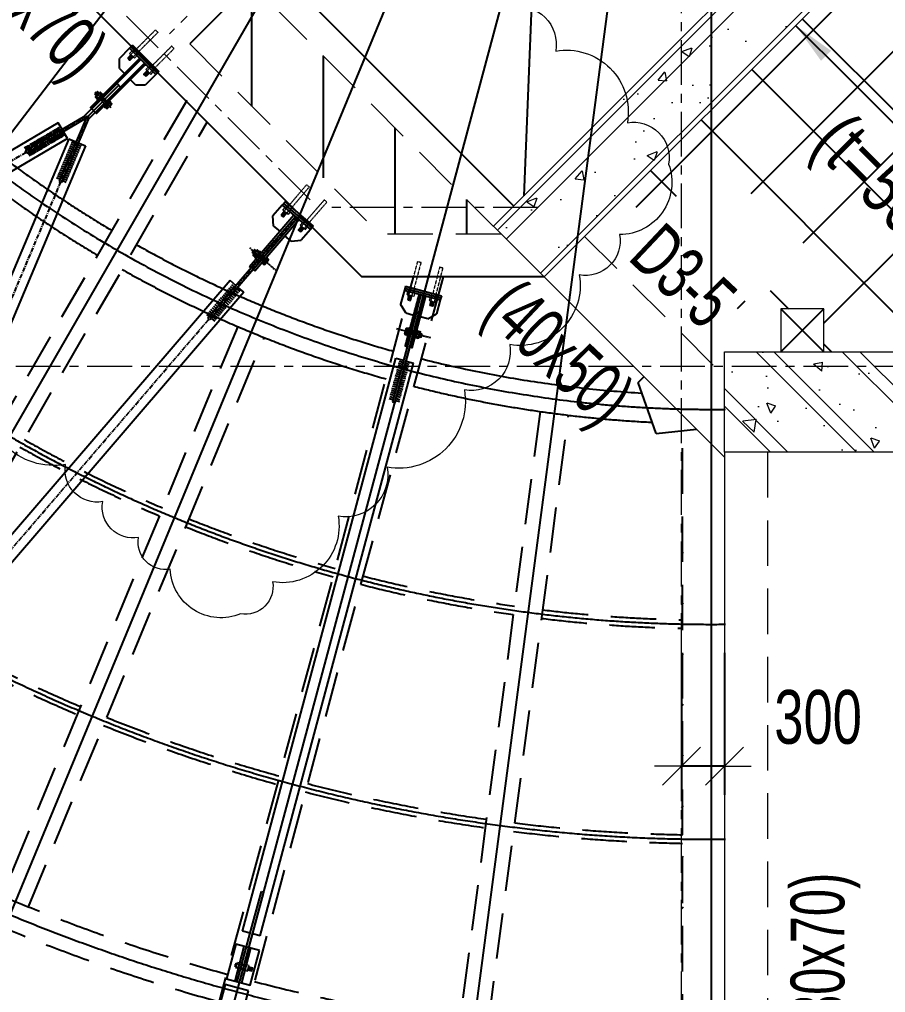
# Model space of a CAD drawing. Header units: millimetres. Extents: x 217991 to 313900, y 2625501 to 2818210.
# Drawn here: x 260377 to 266425, y 2752788 to 2759579 of the extents above; entities that cross this region are included whole.
import ezdxf
from ezdxf.enums import TextEntityAlignment as Align

# ---------------------------------------------------------------- set-up
doc = ezdxf.new("R2010")
doc.units = ezdxf.units.MM
doc.header["$LTSCALE"] = 50
doc.header["$MEASUREMENT"] = 0
for name, pattern in [('CENTER', [2, 1.25, -0.25, 0.25, -0.25]), ('DASHED2', [0.375, 0.25, -0.125]), ('HIDDEN', [9.525, 6.35, -3.175]), ('HIDDEN2', [0.1875, 0.125, -0.0625])]:
    doc.linetypes.add(name, pattern=pattern)
doc.layers.get('Defpoints').update_dxf_attribs({"lineweight": 9})
for name, color, linetype in [("'S_Steel_ Bold", 8, 'Continuous'), ('CHI', 1, 'Continuous'), ('HACH', 251, 'Continuous'), ('Hatch', 8, 'Continuous'), ('KCS_AXIS', 5, 'CENTER'), ('KCS_BORDER', 3, 'Continuous'), ('KCS_HAN', 1, 'Continuous'), ('KCS_TEXT_TEN DAM', 2, 'Continuous'), ('KCS_TEXT_TEN_COT', 3, 'Continuous'), ('KCS_THAY', 9, 'Continuous'), ('THEP HINH', 3, 'Continuous')]:
    doc.layers.add(name, color=color, linetype=linetype)
for name, color, linetype, lineweight in [('CDC- COT', 4, 'Continuous', 0), ('CDC- DAM', 3, 'Continuous', 5), ('CDC- TRUC', 5, 'CENTER', 15), ('CDC-LKT', 6, 'CENTER', 15), ('Dim', 8, 'Continuous', 15), ('Dim-off', 8, 'Continuous', 15), ('HIDDEN', 9, 'HIDDEN', 9), ('Manh', 9, 'Continuous', 9), ('Thay', 9, 'Continuous', 13)]:
    doc.layers.add(name, color=color, linetype=linetype, lineweight=lineweight)
doc.styles.add('ARIAL_3', font='arial_1.ttf', dxfattribs={"width": 0.85})
doc.styles.add('KCS_SMTEXT', font='arial_1.ttf', dxfattribs={"width": 0.7})
doc.styles.add('VN simplex', font='arial_1.ttf', dxfattribs={"width": 0.7})
doc.dimstyles.new('DIM A1 1-150 (Time City)', dxfattribs={"dimtxt": 375, "dimasz": 1.25, "dimexe": 200, "dimexo": 0, "dimgap": 150, "dimtad": 1, "dimdec": 1, "dimzin": 13, "dimdsep": 46, "dimtxsty": 'VN simplex', "dimblk1": 'D', "dimblk2": 'D', "dimsah": 1, "dimcen": 0, "dimdle": 50, "dimclrd": 1, "dimclre": 1, "dimclrt": 2, "dimadec": 0, "dimazin": 0, "dimtfac": 1, "dimtdec": 1, "dimtix": 1, "dimtmove": 2, "dimatfit": 3, "dimldrblk": 'D', "dimfxl": 1, "dimtolj": 1, "dimtzin": 13, "dimarcsym": 0})
doc.dimstyles.new('KCS_DIM100', dxfattribs={"dimscale": 100, "dimtxt": 2.5, "dimasz": 3, "dimexe": 1.2, "dimexo": 0, "dimgap": 1, "dimtad": 1, "dimdec": 0, "dimzin": 0, "dimdsep": 46, "dimtxsty": 'KCS_SMTEXT', "dimblk": 'ARCHTICK', "dimcen": 0, "dimdle": 1, "dimclrd": 1, "dimclre": 1, "dimclrt": 2, "dimadec": 0, "dimazin": 0, "dimtfac": 1, "dimtdec": 0, "dimtix": 1, "dimtmove": 2, "dimatfit": 3, "dimfxl": 1, "dimtolj": 1, "dimtzin": 0, "dimarcsym": 0})

# ---------------------------------------------------------------- blocks, each defined once
blk = doc.blocks.new('D')
at = {"layer": 'Dim', "color": 3}
blk.add_line((106.1, 106.1), (-106.1, -106.1), dxfattribs=at)
at = {"layer": 'Dim'}
blk.add_line((150, 0), (-150, 0), dxfattribs=at)
blk = doc.blocks.new('*D137')
at = {"layer": 'Defpoints', "color": 0, "ltscale": 0.5, "transparency": 16777216}
for p in [(264999.6, 2755159.7), (265299.6, 2755159.7), (264999.6, 2754367.7)]:
    blk.add_point(p, dxfattribs=at)
at = {"layer": 'Dim-off', "color": 1, "lineweight": -2, "ltscale": 0.5, "transparency": 16777216}
for p, q in [((264999.6, 2755159.7), (264999.6, 2754167.7)), ((265299.6, 2755159.7), (265299.6, 2754167.7)), ((264998.3, 2754367.7), (264997.1, 2754367.7)), ((265299.6, 2754367.7), (264999.6, 2754367.7)), ((265300.8, 2754367.7), (265302.1, 2754367.7))]:
    blk.add_line(p, q, dxfattribs=at)
at = {"layer": 'Dim-off', "color": 1, "lineweight": -2, "ltscale": 0.5, "transparency": 16777216, "xscale": 1.25, "yscale": 1.25, "zscale": 1.25}
blk.add_blockref('D', (264999.6, 2754367.7), dxfattribs=at)
at = {"layer": 'Dim-off', "color": 1, "lineweight": -2, "ltscale": 0.5, "transparency": 16777216, "xscale": 1.25, "yscale": 1.25, "zscale": 1.25, "rotation": 180}
blk.add_blockref('D', (265299.6, 2754367.7), dxfattribs=at)
at = {"layer": 'Dim-off', "color": 2, "ltscale": 0.5, "transparency": 16777216, "insert": (265954, 2754709.2), "char_height": 375, "attachment_point": 5, "style": 'VN simplex'}
blk.add_mtext('\\A1;300', dxfattribs=at)
blk = doc.blocks.new('SAN LOI 1')
at = {"layer": 'KCS_BORDER'}
h = blk.add_hatch(dxfattribs=at)
h.set_pattern_fill('ANSI37', color=8, scale=4000)
h.set_pattern_definition([(45, (282184.67, -1787190.15), (-353.55339, 353.55339), []), (135, (282184.67, -1787190.15), (-353.55339, -353.55339), [])])
h.paths.add_polyline_path([(350783.37, -265999.44), (347901.1, -265999.44), (347901.1, -270899.44), (350783.37, -270899.44)])
h.paths.add_polyline_path([(345037.67, -268114.65), (343833.37, -269318.96), (343833.37, -270104.46), (344528.34, -270799.44), (344528.34, -270499.44), (344828.34, -270499.44), (344828.34, -270799.44), (345037.67, -270799.44)])
h.paths.add_polyline_path([(343833.37, -269318.96), (343440.62, -269711.71), (343833.37, -270104.46)])
h.paths.add_polyline_path([(348052.66, -269398.03), (348052.66, -267164.97), (347315.19, -267164.97), (347315.19, -269398.03)])
h.paths.add_polyline_path([(345626.48, -268439.97), (347207.78, -266863.24), (346687.06, -266341.02), (345105.77, -267917.76)], flags=16)
h.paths.add_polyline_path([(343658.34, -269859.88), (344334.51, -270497.7), (344728.65, -270079.87), (344052.48, -269442.04)])
h.paths.add_polyline_path([(347601.1, -266499.44), (346834.73, -266499.44), (346834.73, -266317.6), (345037.67, -268114.65), (345037.67, -270799.44), (346133.37, -270799.44), (346133.37, -270899.44), (347601.1, -270899.44)])
at = {"layer": 'CDC- DAM', "linetype": 'HIDDEN'}
blk.add_line((343157.77, -269994.55), (344133.37, -270970.15), dxfattribs=at)
at = {"layer": 'CDC- DAM'}
blk.add_line((342874.93, -270277.4), (344133.37, -271535.83), dxfattribs=at)
at = {"layer": 'CDC-LKT', "linetype": 'Continuous'}
blk.add_lwpolyline([(344528.34, -270799.44), (344828.34, -270799.44), (344828.34, -270499.44), (344528.34, -270499.44)], close=True, dxfattribs=at)
at = {"layer": 'CHI', "color": 1}
for p, q in [((342874.93, -266176.18), (342733.51, -269711.71)), ((344828.34, -270499.44), (344528.34, -270799.44)), ((344528.34, -270499.44), (344828.34, -270799.44))]:
    blk.add_line(p, q, dxfattribs=at)
blk = doc.blocks.new('_ArchTick')
at = {"const_width": 0.15}
blk.add_lwpolyline([(-0.5, -0.5), (0.5, 0.5)], dxfattribs=at)
blk = doc.blocks.new('maisanh31')
at = {"layer": 'KCS_AXIS', "ltscale": 300}
for q in [(-13311.9, -4548.9), (-14666.5, -6109.8), (-15805.6, -7834.3), (-16710, -9692.7), (-17364, -11653.2), (-17855.8, -13669.8)]:
    blk.add_line((-2081.2, -15662.3), q, dxfattribs=at)
for radius, end in [(15800, 173.16409), (14300, 173.20219), (12800, 173.24923), (11300, 173.30876), (9800, 173.38651), (8300, 173.49236)]:
    blk.add_arc((-2081.2, -15662.3), radius, 82.80081, end, dxfattribs=at)
at = {"layer": 'KCS_BORDER', "color": 8, "linetype": 'HIDDEN'}
for p, q in [((-7717.9, -11258.4), (-14685.4, -5969.9)), ((-14806.3, -6129.2), (-7881.5, -11385.3)), ((-9327.7, -11414), (-13063, -9283.5)), ((-13162.1, -9457.2), (-9426.7, -11587.7)), ((-16764.5, -9562.4), (-9138.4, -12674.5)), ((-9164.3, -12879.9), (-16840.1, -9747.6)), ((-10180.3, -13434.3), (-14339.7, -12343.2)), ((-14390.5, -12536.6), (-10231, -13627.8))]:
    blk.add_line(p, q, dxfattribs=at)
for points in [[(-14654.4, -13872.6), (-10438.3, -14405.1)], [(-10556.5, -14591.8), (-14681, -14070.8)]]:
    blk.add_lwpolyline(points, dxfattribs=at)
for radius, start, end in [(12900, 143.24496, 157.35665), (12700, 143.25196, 157.34965), (12700, 158.25196, 173.25276)]:
    blk.add_arc((-2081.2, -15662.3), radius, start, end, dxfattribs=at)
at = {"layer": 'KCS_BORDER', "color": 8, "linetype": 'HIDDEN', "ltscale": 300}
for radius, start, end in [(8400, 128.48292, 142.1187), (8200, 128.49955, 142.10206), (8400, 143.48292, 157.1187), (8200, 143.49955, 157.10206), (8400, 158.48292, 169.98563), (8200, 158.49955, 169.40766)]:
    blk.add_arc((-2081.2, -15662.3), radius, start, end, dxfattribs=at)
at = {"layer": 'KCS_THAY', "color": 8, "linetype": 'HIDDEN'}
for radius, start, end in [(11330, 143.30651, 149.7951), (11270, 143.30921, 149.79241), (9830, 143.38368, 149.71793), (9770, 143.38726, 149.71435), (11330, 150.80651, 157.2951), (11270, 150.80921, 157.29241), (9830, 150.88368, 157.21793), (9770, 150.88726, 157.21435), (11330, 158.30651, 164.7951), (11270, 158.30921, 164.79241), (9830, 158.38368, 164.71793), (9770, 158.38726, 164.71435), (11330, 165.80651, 171.78935), (11270, 165.80921, 171.78397), (9830, 165.88368, 171.63499), (9770, 165.88726, 171.62783)]:
    blk.add_arc((-2081.2, -15662.3), radius, start, end, dxfattribs=at)
blk = doc.blocks.new('*U8')
at = {"layer": "'S_Steel_ Bold"}
for points in [[(-12, 93.6, 0.414214), (-14, 91.6, 0.414214), (-16, 93.6)], [(-16, 72, 0.414214), (-14, 74, 0.414214), (-12, 72)], [(16, 93.6, 0.414214), (14, 91.6, 0.414214), (12, 93.6)], [(12, 72, 0.414214), (14, 74, 0.414214), (16, 72)], [(-12, -6, 0.414214), (-14, -8, 0.414214), (-16, -6)], [(-16, -22, 0.414214), (-14, -20, 0.414214), (-12, -22)], [(12, -6), (16, -6, 0.414214), (14, -8, 0.414214)], [(12, -22, 0.414214), (14, -20, 0.414214), (16, -22)]]:
    blk.add_hatch(color=252, dxfattribs=at).paths.add_polyline_path(points)
at = {"layer": "'S_Steel_ Bold", "color": 8}
for p, q in [((-24, 74), (-24, 91.6)), ((-22, 93.6), (22, 93.6)), ((-22, 72), (22, 72)), ((-14, 74), (-14, 91.6)), ((-12.4, 107.4), (0, 109.6)), ((-12.4, 103.4), (12.4, 107.7)), ((-12, 107.2), (-12.4, 107.2)), ((-12.4, 99.3), (12.4, 103.7)), ((-12.4, 103.2), (-12, 103.1)), ((-12.4, 95.2), (12.4, 99.6)), ((-12, 99), (-12.4, 99.1)), ((-12, 95), (-12.4, 95)), ((-12, 93.6), (-12, 108.6)), ((-11, 109.6), (11, 109.6)), ((1.4, 93.6), (12.4, 95.5)), ((12, 93.6), (12, 108.6)), ((12.4, 107.9), (12, 108)), ((12.4, 103.9), (12, 103.9)), ((12, 99.8), (12.4, 99.8)), ((12.4, 95.7), (12, 95.8)), ((14, 74), (14, 91.6)), ((24, 74), (24, 91.6)), ((-24, -8), (-24, -20)), ((-22, -6), (22, -6)), ((-22, -22), (22, -22)), ((-14, -8), (-14, -20)), ((14, -8), (14, -20)), ((24, -8), (24, -20))]:
    blk.add_line(p, q, dxfattribs=at)
at = {"layer": "'S_Steel_ Bold", "color": 8, "linetype": 'HIDDEN', "ltscale": 0.2}
for p, q in [((-12, 72), (-12, 71)), ((12, 72), (12, 71)), ((-12, 66), (-12, 0)), ((12, 66), (12, 0)), ((-12, -5), (-12, -6)), ((12, -5), (12, -6))]:
    blk.add_line(p, q, dxfattribs=at)
at = {"layer": "'S_Steel_ Bold", "color": 8, "linetype": 'CENTER', "ltscale": 0.1}
blk.add_line((0, 121.6), (0, -34), dxfattribs=at)
at = {"layer": "'S_Steel_ Bold", "color": 8}
for points in [[(28, 66), (-28, 66), (-28, 71), (28, 71)], [(28, 0), (-28, 0), (-28, -5), (28, -5)]]:
    blk.add_lwpolyline(points, close=True, dxfattribs=at)
for centre, radius, start, end in [((-22, 91.6), 2, 90, 180), ((-22, 74), 2, 180, 270), ((-16, 91.6), 2, 0, 90), ((-16, 74), 2, 270, 0), ((-12, 91.6), 2, 90, 180), ((-12, 74), 2, 180, 270), ((-12.4, 107.3), 0.1, 100, 262.24899), ((-12.4, 103.3), 0.1, 100, 262.24899), ((-12.4, 99.2), 0.1, 100, 262.24899), ((-12.4, 95.1), 0.1, 100, 262.24899), ((-11, 108.6), 1, 90, 180), ((11, 108.6), 1, 0, 90), ((12, 91.6), 2, 0, 90), ((12, 74), 2, 270, 0), ((12.4, 107.8), 0.1, 280, 82.24899), ((12.4, 103.8), 0.1, 280, 82.24899), ((12.4, 99.7), 0.1, 280, 82.24899), ((12.4, 95.6), 0.1, 280, 82.24899), ((16, 91.6), 2, 90, 180), ((16, 74), 2, 180, 270), ((22, 91.6), 2, 0, 90), ((22, 74), 2, 270, 0), ((-22, -8), 2, 90, 180), ((-22, -20), 2, 180, 270), ((-16, -8), 2, 0, 90), ((-16, -20), 2, 270, 0), ((-12, -8), 2, 90, 180), ((-12, -20), 2, 180, 270), ((12, -8), 2, 0, 90), ((12, -20), 2, 270, 0), ((16, -8), 2, 90, 180), ((16, -20), 2, 180, 270), ((22, -8), 2, 0, 90), ((22, -20), 2, 270, 0)]:
    blk.add_arc(centre, radius, start, end, dxfattribs=at)
blk = doc.blocks.new('*U9')
at = {"layer": "'S_Steel_ Bold"}
for points in [[(-12, 81.6, 0.414214), (-14, 79.6, 0.414214), (-16, 81.6)], [(16, 81.6, 0.414214), (14, 79.6, 0.414214), (12, 81.6)], [(-16, 60, 0.414214), (-14, 62, 0.414214), (-12, 60)], [(12, 60, 0.414214), (14, 62, 0.414214), (16, 60)], [(-12, -6, 0.414214), (-14, -8, 0.414214), (-16, -6)], [(-16, -22, 0.414214), (-14, -20, 0.414214), (-12, -22)], [(12, -6), (16, -6, 0.414214), (14, -8, 0.414214)], [(12, -22, 0.414214), (14, -20, 0.414214), (16, -22)]]:
    blk.add_hatch(color=252, dxfattribs=at).paths.add_polyline_path(points)
at = {"layer": "'S_Steel_ Bold", "color": 8}
for p, q in [((-24, 62), (-24, 79.6)), ((-22, 81.6), (22, 81.6)), ((-14, 62), (-14, 79.6)), ((-12.4, 95.4), (0, 97.6)), ((-12.4, 91.4), (12.4, 95.7)), ((-12, 95.2), (-12.4, 95.2)), ((-12.4, 87.3), (12.4, 91.7)), ((-12.4, 91.2), (-12, 91.1)), ((-12.4, 83.2), (12.4, 87.6)), ((-12, 87), (-12.4, 87.1)), ((-12, 83), (-12.4, 83)), ((-12, 81.6), (-12, 96.6)), ((-11, 97.6), (11, 97.6)), ((1.4, 81.6), (12.4, 83.5)), ((12, 81.6), (12, 96.6)), ((12.4, 95.9), (12, 96)), ((12.4, 91.9), (12, 91.9)), ((12, 87.8), (12.4, 87.8)), ((12.4, 83.7), (12, 83.8)), ((14, 62), (14, 79.6)), ((24, 62), (24, 79.6)), ((-22, 60), (22, 60)), ((-24, -8), (-24, -20)), ((-22, -6), (22, -6)), ((-22, -22), (22, -22)), ((-14, -8), (-14, -20)), ((14, -8), (14, -20)), ((24, -8), (24, -20))]:
    blk.add_line(p, q, dxfattribs=at)
at = {"layer": "'S_Steel_ Bold", "color": 8, "linetype": 'CENTER', "ltscale": 0.1}
blk.add_line((0, 109.6), (0, -34), dxfattribs=at)
at = {"layer": "'S_Steel_ Bold", "color": 8, "linetype": 'HIDDEN', "ltscale": 0.2}
for p, q in [((-12, 60), (-12, 59)), ((-12, 54), (-12, 0)), ((12, 60), (12, 59)), ((12, 54), (12, 0)), ((-12, -5), (-12, -6)), ((12, -5), (12, -6))]:
    blk.add_line(p, q, dxfattribs=at)
at = {"layer": "'S_Steel_ Bold", "color": 8}
for points in [[(28, 54), (-28, 54), (-28, 59), (28, 59)], [(28, 0), (-28, 0), (-28, -5), (28, -5)]]:
    blk.add_lwpolyline(points, close=True, dxfattribs=at)
for centre, radius, start, end in [((-22, 79.6), 2, 90, 180), ((-16, 79.6), 2, 0, 90), ((-12, 79.6), 2, 90, 180), ((-12.4, 95.3), 0.1, 100, 262.24899), ((-12.4, 91.3), 0.1, 100, 262.24899), ((-12.4, 87.2), 0.1, 100, 262.24899), ((-12.4, 83.1), 0.1, 100, 262.24899), ((-11, 96.6), 1, 90, 180), ((11, 96.6), 1, 0, 90), ((12, 79.6), 2, 0, 90), ((12.4, 95.8), 0.1, 280, 82.24899), ((12.4, 91.8), 0.1, 280, 82.24899), ((12.4, 87.7), 0.1, 280, 82.24899), ((12.4, 83.6), 0.1, 280, 82.24899), ((16, 79.6), 2, 90, 180), ((22, 79.6), 2, 0, 90), ((-22, 62), 2, 180, 270), ((-16, 62), 2, 270, 0), ((-12, 62), 2, 180, 270), ((12, 62), 2, 270, 0), ((16, 62), 2, 180, 270), ((22, 62), 2, 270, 0), ((-22, -8), 2, 90, 180), ((-22, -20), 2, 180, 270), ((-16, -8), 2, 0, 90), ((-16, -20), 2, 270, 0), ((-12, -8), 2, 90, 180), ((-12, -20), 2, 180, 270), ((12, -8), 2, 0, 90), ((12, -20), 2, 270, 0), ((16, -8), 2, 90, 180), ((16, -20), 2, 180, 270), ((22, -8), 2, 0, 90), ((22, -20), 2, 270, 0)]:
    blk.add_arc(centre, radius, start, end, dxfattribs=at)
blk = doc.blocks.new('*U10')
at = {"layer": "'S_Steel_ Bold"}
for points in [[(-12, 75.6, 0.414214), (-14, 73.6, 0.414214), (-16, 75.6)], [(16, 75.6, 0.414214), (14, 73.6, 0.414214), (12, 75.6)], [(-16, 54, 0.414214), (-14, 56, 0.414214), (-12, 54)], [(12, 54, 0.414214), (14, 56, 0.414214), (16, 54)], [(-12, -6, 0.414214), (-14, -8, 0.414214), (-16, -6)], [(-16, -22, 0.414214), (-14, -20, 0.414214), (-12, -22)], [(12, -6), (16, -6, 0.414214), (14, -8, 0.414214)], [(12, -22, 0.414214), (14, -20, 0.414214), (16, -22)]]:
    blk.add_hatch(color=252, dxfattribs=at).paths.add_polyline_path(points)
at = {"layer": "'S_Steel_ Bold", "color": 8}
for p, q in [((-24, 56), (-24, 73.6)), ((-22, 75.6), (22, 75.6)), ((-14, 56), (-14, 73.6)), ((-12.4, 89.4), (0, 91.6)), ((-12.4, 85.4), (12.4, 89.7)), ((-12, 89.2), (-12.4, 89.2)), ((-12.4, 81.3), (12.4, 85.7)), ((-12.4, 85.2), (-12, 85.1)), ((-12.4, 77.2), (12.4, 81.6)), ((-12, 81), (-12.4, 81.1)), ((-12, 77), (-12.4, 77)), ((-12, 75.6), (-12, 90.6)), ((-11, 91.6), (11, 91.6)), ((1.4, 75.6), (12.4, 77.5)), ((12, 75.6), (12, 90.6)), ((12.4, 89.9), (12, 90)), ((12.4, 85.9), (12, 85.9)), ((12, 81.8), (12.4, 81.8)), ((12.4, 77.7), (12, 77.8)), ((14, 56), (14, 73.6)), ((24, 56), (24, 73.6)), ((-22, 54), (22, 54)), ((-24, -8), (-24, -20)), ((-22, -6), (22, -6)), ((-22, -22), (22, -22)), ((-14, -8), (-14, -20)), ((14, -8), (14, -20)), ((24, -8), (24, -20))]:
    blk.add_line(p, q, dxfattribs=at)
at = {"layer": "'S_Steel_ Bold", "color": 8, "linetype": 'CENTER', "ltscale": 0.1}
blk.add_line((0, 103.6), (0, -34), dxfattribs=at)
at = {"layer": "'S_Steel_ Bold", "color": 8, "linetype": 'HIDDEN', "ltscale": 0.2}
for p, q in [((-12, 54), (-12, 53)), ((-12, 48), (-12, 0)), ((12, 54), (12, 53)), ((12, 48), (12, 0)), ((-12, -5), (-12, -6)), ((12, -5), (12, -6))]:
    blk.add_line(p, q, dxfattribs=at)
at = {"layer": "'S_Steel_ Bold", "color": 8}
for points in [[(28, 48), (-28, 48), (-28, 53), (28, 53)], [(28, 0), (-28, 0), (-28, -5), (28, -5)]]:
    blk.add_lwpolyline(points, close=True, dxfattribs=at)
for centre, radius, start, end in [((-22, 73.6), 2, 90, 180), ((-16, 73.6), 2, 0, 90), ((-12, 73.6), 2, 90, 180), ((-12.4, 89.3), 0.1, 100, 262.24899), ((-12.4, 85.3), 0.1, 100, 262.24899), ((-12.4, 81.2), 0.1, 100, 262.24899), ((-12.4, 77.1), 0.1, 100, 262.24899), ((-11, 90.6), 1, 90, 180), ((11, 90.6), 1, 0, 90), ((12, 73.6), 2, 0, 90), ((12.4, 89.8), 0.1, 280, 82.24899), ((12.4, 85.8), 0.1, 280, 82.24899), ((12.4, 81.7), 0.1, 280, 82.24899), ((12.4, 77.6), 0.1, 280, 82.24899), ((16, 73.6), 2, 90, 180), ((22, 73.6), 2, 0, 90), ((-22, 56), 2, 180, 270), ((-16, 56), 2, 270, 0), ((-12, 56), 2, 180, 270), ((12, 56), 2, 270, 0), ((16, 56), 2, 180, 270), ((22, 56), 2, 270, 0), ((-22, -8), 2, 90, 180), ((-22, -20), 2, 180, 270), ((-16, -8), 2, 0, 90), ((-16, -20), 2, 270, 0), ((-12, -8), 2, 90, 180), ((-12, -20), 2, 180, 270), ((12, -8), 2, 0, 90), ((12, -20), 2, 270, 0), ((16, -8), 2, 90, 180), ((16, -20), 2, 180, 270), ((22, -8), 2, 0, 90), ((22, -20), 2, 270, 0)]:
    blk.add_arc(centre, radius, start, end, dxfattribs=at)
blk = doc.blocks.new('bulongneo')
at = {"layer": 'Hatch'}
for p, q in [((-40, -10), (-45.7, 10)), ((-35, -10), (-40.7, 10)), ((-30, -10), (-35.7, 10)), ((-25, -10), (-30.7, 10)), ((-20, -10), (-25.7, 10))]:
    blk.add_line(p, q, dxfattribs=at)
at = {"layer": 'Manh', "linetype": 'DASHED2', "ltscale": 0.1}
for p, q in [((0, 15), (24, 15)), ((0, 10), (182.5, 10)), ((182.5, 10), (182.5, -10)), ((182.5, -10), (0, -10)), ((0, -15), (24, -15))]:
    blk.add_line(p, q, dxfattribs=at)
at = {"layer": 'Thay'}
for p, q in [((-45.7, 10), (-49.3, 6.5)), ((-49.3, 6.5), (-49.3, -6.5)), ((0, 10), (-45.7, 10)), ((-20, -20), (-20, 20)), ((-20, 20), (0, 20)), ((0, 20), (0, -20)), ((-49.3, -6.5), (-45.7, -10)), ((-45.7, -10), (0, -10)), ((0, -20), (-20, -20))]:
    blk.add_line(p, q, dxfattribs=at)
blk = doc.blocks.new('fddfdfd')
at = {"layer": 'Hatch'}
h = blk.add_hatch(dxfattribs=at)
h.set_pattern_fill('ANSI31', color=256, scale=2, angle=30, style=0)
h.set_pattern_definition([(120, (-2215011.887, -562974.261), (-5.499261314, -3.175), [])])
h.paths.add_polyline_path([(169484.4, 1427690.6), (169141.5, 1427347.6), (169144.7, 1427344.3), (169170.4, 1427359.6), (169326.7, 1427515.9), (169326.7, 1427515.9), (169492.9, 1427682.1)])
h.paths.add_polyline_path([(169518.3, 1427656.6), (169205.2, 1427343.5), (169192.3, 1427313.6), (169526.8, 1427648.1)])
at = {"layer": 'Hatch', "extrusion": (-4.37252e-08, 2.04113e-08, 1)}
h = blk.add_hatch(dxfattribs=at)
h.set_pattern_fill('ANSI31', color=256, scale=2, style=0)
h.set_pattern_definition([(119.99999, (165911.272, 1431130.8054), (-5.499262, -3.174999), [])])
h.paths.add_polyline_path([(171481.9, 1426032.1), (171467.4, 1426036), (171370.7, 1425675.4), (171385.2, 1425671.5)])
h.paths.add_polyline_path([(171450.1, 1426040.7), (171435.6, 1426044.6), (171338.8, 1425683.9), (171353.3, 1425680)])
at = {"layer": 'Hatch', "ltscale": 7.5}
h = blk.add_hatch(dxfattribs=at)
h.set_pattern_fill('ANSI32', color=256, scale=19.2, angle=160.22915, style=0)
h.set_pattern_definition([(84.770858, (178059.713, 1452416.4235), (-7.1700348, 0.6562015), []), (84.770858, (178062.322, 1452418.595), (-7.1700348, 0.6562015), [])])
h.paths.add_polyline_path([(170162.3, 1421362.3), (170165.4, 1421373.9), (170156.8, 1421376.2), (170153.6, 1421364.7)])
h.paths.add_polyline_path([(170150.8, 1421353), (170154, 1421364.6), (170162.3, 1421362.3), (170159.1, 1421350.7)])
h = blk.add_hatch(dxfattribs=at)
h.set_pattern_fill('ANSI32', color=256, scale=19.2, angle=160.22915, style=0)
h.set_pattern_definition([(84.770858, (178042.21, 1452421.11), (-7.1700348, 0.6562015), []), (84.770858, (178044.8185, 1452423.281), (-7.1700348, 0.6562015), [])])
h.paths.add_polyline_path([(170274.8, 1421344), (170246.4, 1421351.8), (170243.2, 1421340.2), (170271.6, 1421332.5)])
h.paths.add_polyline_path([(170271.6, 1421332.5), (170243.2, 1421340.2), (170240, 1421328.6), (170248.7, 1421326.3), (170250.3, 1421332), (170270, 1421326.7)])
h.paths.add_polyline_path([(170270, 1421326.7), (170250.3, 1421332), (170248.7, 1421326.3), (170268.5, 1421320.9)])
at = {"layer": 'CHI', "linetype": 'HIDDEN2', "ltscale": 2}
for p, q in [((170165.3, 1421373.9), (170251.6, 1421350.4)), ((170183.5, 1421372.1), (170229.8, 1421359.4)), ((170159.1, 1421350.7), (170245.3, 1421327.2)), ((170175.7, 1421343.1), (170222, 1421330.4))]:
    blk.add_line(p, q, dxfattribs=at)
at = {"layer": 'CHI', "const_width": 9.6}
for points in [[(169481, 1427687.2, -0.414214), (169481, 1427694)], [(169523.4, 1427644.8, 0.414214), (169530.2, 1427644.8)], [(170557.6, 1426594.2, -0.414214), (170557.1, 1426600.9)], [(170598.6, 1426558.9, 0.414214), (170605.4, 1426559.5)]]:
    blk.add_lwpolyline(points, format="xyb", dxfattribs=at)
at = {"layer": 'KCS_AXIS', "ltscale": 0.2}
blk.add_line((170442.7, 1426206.5, 0), (170253.8, 1426368.7, 0), dxfattribs=at)
at = {"layer": 'KCS_AXIS', "ltscale": 0.2, "extrusion": (-4.37252e-08, 2.04113e-08, 1)}
blk.add_line((171518.2, 1425739.4, 0), (171277.7, 1425803.9, 0), dxfattribs=at)
at = {"layer": 'KCS_AXIS', "ltscale": 0.5}
blk.add_lwpolyline([(166768.8, 1430899.1), (166134.8, 1430265.2), (166134.8, 1430265.2), (162512.7, 1427210.9), (167218.1, 1429200.2), (164523, 1424591.1), (169127.3, 1427291.1), (167142.8, 1422580.8), (170595.1, 1426601.1)], dxfattribs=at)
at = {"layer": 'KCS_BORDER'}
for p, q in [((169413.7, 1427761.3), (169343, 1427690.6)), ((169434.9, 1427782.5), (169413.7, 1427761.3)), ((169413.7, 1427761.3), (169597.5, 1427577.4)), ((169424.3, 1427771.9), (169608.1, 1427588)), ((169434.9, 1427782.5), (169618.8, 1427598.6)), ((169343, 1427619.9), (169343, 1427690.6)), ((169343, 1427619.9), (169378.3, 1427584.5)), ((169597.5, 1427577.4), (169526.8, 1427506.7)), ((169618.8, 1427598.6), (169597.5, 1427577.4)), ((169326.7, 1427515.9), (169091, 1427280.2)), ((169339.4, 1427503.2), (169110.4, 1427274.2)), ((169352.2, 1427490.5), (169125.7, 1427263.9)), ((169326.7, 1427515.9), (169170.4, 1427359.6)), ((169352.2, 1427490.5), (169205.2, 1427343.5)), ((169326.7, 1427515.9), (169352.2, 1427490.5)), ((169456.1, 1427506.7), (169420.8, 1427542.1)), ((169456.1, 1427506.7), (169526.8, 1427506.7)), ((169091, 1427280.2), (168684.9, 1427042.1)), ((169149.9, 1427339.1), (169175.4, 1427313.7)), ((168916.1, 1427240.4), (164832.3, 1424846.1)), ((169110.4, 1427274.2), (168694.1, 1427026.6)), ((168980.9, 1427131.2), (168916.1, 1427240.4)), ((169110.4, 1427274.2), (168923.5, 1426832.1)), ((169125.7, 1427263.9), (168940.1, 1426825)), ((168980.9, 1427131.2), (164897.1, 1424736.9)), ((168990.1, 1427130.1), (167254, 1423008.4)), ((169106.8, 1427079.8), (167370.6, 1422958.1)), ((168990.1, 1427130.1), (169106.8, 1427079.8)), ((168694.1, 1427026.6), (168684.9, 1427042.1)), ((168923.5, 1426832.1), (168940.1, 1426825)), ((170499.9, 1426689.6), (170480.3, 1426666.8)), ((170490.1, 1426678.2), (170687.4, 1426508.8)), ((170499.9, 1426689.6), (170697.1, 1426520.2)), ((170480.3, 1426666.8), (170415.2, 1426591)), ((170480.3, 1426666.8), (170677.6, 1426497.4)), ((170252.1, 1426238.4, 0), (170560.7, 1426597.8)), ((170263.4, 1426228.6, 0), (170572.1, 1426588)), ((170277.1, 1426216.9, 0), (170585.7, 1426576.3)), ((170288.5, 1426207.1, 0), (170597.1, 1426566.5)), ((170420.6, 1426520.5), (170415.2, 1426591)), ((170420.6, 1426520.5), (170463, 1426484)), ((170677.6, 1426497.4), (170612.4, 1426421.6)), ((170697.1, 1426520.2), (170677.6, 1426497.4)), ((170426.1, 1426418, 0), (169961.9, 1425877.5, 0)), ((170440, 1426406.6, 0), (169975.7, 1425865.9, 0)), ((170426.1, 1426418, 0), (170440, 1426406.6, 0)), ((170541.9, 1426416.2), (170499.4, 1426452.7)), ((170541.9, 1426416.2), (170612.4, 1426421.6)), ((170263.4, 1426228.6, 0), (170252.1, 1426238.4, 0)), ((170277.1, 1426216.9, 0), (170288.5, 1426207.1, 0)), ((170115.8, 1426140), (167377.1, 1422956.5)), ((170158.2, 1426104.3), (170115.8, 1426140)), ((170213.1, 1426058.3), (167473.7, 1422874.1)), ((170213.1, 1426058.3), (170172, 1426092.8)), ((171333.2, 1426072, 0), (171307.3, 1425975.4, 0)), ((171341, 1426101, 0), (171333.2, 1426072, 0)), ((171333.2, 1426072, 0), (171584.3, 1426004.7, 0)), ((171337.1, 1426086.5, 0), (171588.2, 1426019.2, 0)), ((171341, 1426101, 0), (171592.1, 1426033.7, 0)), ((171584.3, 1426004.7, 0), (171558.5, 1425908.1, 0)), ((171592.1, 1426033.7, 0), (171584.3, 1426004.7, 0)), ((171342.7, 1425914.2, 0), (171307.3, 1425975.4, 0)), ((169975.7, 1425865.9), (169961.9, 1425877.5)), ((171342.7, 1425914.2, 0), (171396.7, 1425899.7, 0)), ((171497.2, 1425872.8, 0), (171443.1, 1425887.3, 0)), ((171497.2, 1425872.8, 0), (171558.5, 1425908.1, 0)), ((170247.8, 1421554.2), (170334.8, 1421877.7, 0)), ((170265.8, 1421552), (170351.4, 1421872.6, 0)), ((170334.8, 1421877.7, 0), (170351.4, 1421872.6, 0))]:
    blk.add_line(p, q, dxfattribs=at)
at = {"layer": 'KCS_BORDER', "extrusion": (1.23371e-07, 3.31195e-08, 1)}
for p, q in [((171418, 1425921.5, 0), (171249.8, 1425293.7, 0)), ((171418, 1425921.5, -0.4), (171435.4, 1425916.9, -0.4)), ((171435.4, 1425916.9, 0), (171267.2, 1425289, 0)), ((170203.6, 1421599.8, 0), (171274.8, 1425597.6, 0)), ((171274.8, 1425597.6, 0), (171327.4, 1425583.5, 0)), ((170326.3, 1421567, 0), (171397.5, 1425564.7, 0)), ((171344.8, 1425578.8, 0), (171397.5, 1425564.7, 0)), ((171249.8, 1425293.7, 0), (171267.2, 1425289, 0)), ((170256.3, 1421585.7, 0), (170203.6, 1421599.8, 0)), ((170326.3, 1421567, 0), (170273.6, 1421581.1, 0))]:
    blk.add_line(p, q, dxfattribs=at)
at = {"layer": 'KCS_BORDER', "ltscale": 160}
for p, q in [((170165.5, 1421247.1), (170247.8, 1421554.2)), ((170182.9, 1421242.5), (170265.8, 1421552)), ((170151, 1421251), (170215.8, 1421492.8)), ((170197.4, 1421238.6), (170262.1, 1421480.2))]:
    blk.add_line(p, q, dxfattribs=at)
for points in [[(169484.4, 1427690.6), (169141.5, 1427347.6), (169149.9, 1427339.1), (169492.9, 1427682.1)], [(169518.3, 1427656.6), (169175.4, 1427313.7), (169183.9, 1427305.2), (169526.8, 1427648.1)]]:
    blk.add_lwpolyline(points, dxfattribs=at)
at = {"layer": 'KCS_BORDER', "ltscale": 160, "extrusion": (-4.37e-08, 2.04146e-08, 1), "elevation": 0}
for points in [[(171435.6, 1426044.6), (171338.8, 1425683.9), (171353.3, 1425680), (171450.1, 1426040.7)], [(171481.9, 1426032.1), (171385.2, 1425671.5), (171370.7, 1425675.4), (171467.4, 1426036)]]:
    blk.add_lwpolyline(points, dxfattribs=at)
at = {"layer": 'KCS_BORDER', "ltscale": 160}
for points in [[(170321, 1421464.2), (170157, 1421508.8), (170092.1, 1421266.9), (170256.3, 1421222.7)], [(170245.9, 1421184.1), (170081.9, 1421228.6), (170017.1, 1420986.8), (170181.2, 1420942.5)]]:
    blk.add_lwpolyline(points, close=True, dxfattribs=at)
at = {"layer": 'KCS_HAN'}
for p, q in [((168827.3, 1427125.5), (168813.5, 1427149)), ((168840.2, 1427133.1), (168826.4, 1427156.6)), ((168853.1, 1427140.7), (168839.4, 1427164.2)), ((168866.1, 1427148.3), (168852.3, 1427171.8)), ((168879, 1427155.9), (168865.3, 1427179.4)), ((168892, 1427163.5), (168878.2, 1427186.9)), ((168904.9, 1427171.1), (168891.2, 1427194.5)), ((168901.3, 1427147.6), (168915.1, 1427124.2)), ((168917.8, 1427178.7), (168904.1, 1427202.1)), ((168914.2, 1427155.3), (168928, 1427131.9)), ((168930.8, 1427186.2), (168917, 1427209.7)), ((168927.1, 1427162.9), (168940.9, 1427139.5)), ((168940, 1427170.5), (168953.9, 1427147.1)), ((168710.8, 1427057.3), (168697.1, 1427080.7)), ((168723.8, 1427064.8), (168710, 1427088.3)), ((168736.7, 1427072.4), (168722.9, 1427095.9)), ((168749.6, 1427080), (168735.9, 1427103.5)), ((168762.6, 1427087.6), (168748.8, 1427111.1)), ((168775.5, 1427095.2), (168761.7, 1427118.7)), ((168788.4, 1427102.8), (168774.7, 1427126.3)), ((168785, 1427079), (168798.9, 1427055.6)), ((168801.4, 1427110.3), (168787.6, 1427133.8)), ((168798, 1427086.6), (168811.8, 1427063.2)), ((168814.3, 1427118), (168800.6, 1427141.4)), ((168810.8, 1427094.3), (168824.7, 1427070.9)), ((168823.8, 1427101.9), (168837.6, 1427078.5)), ((168836.7, 1427109.5), (168850.5, 1427086.1)), ((168849.6, 1427117.1), (168863.4, 1427093.7)), ((168862.5, 1427124.8), (168876.4, 1427101.3)), ((168875.5, 1427132.4), (168889.3, 1427109)), ((168888.4, 1427140), (168902.2, 1427116.6)), ((169023.1, 1427066.9), (168998, 1427077.4)), ((169028.9, 1427080.7), (169003.8, 1427091.3)), ((169034.7, 1427094.5), (169009.7, 1427105.1)), ((169051.6, 1427087.4), (169076.6, 1427077)), ((168697.9, 1427049.7), (168684.1, 1427073.1)), ((168707.5, 1427033.3), (168721.3, 1427009.9)), ((168720.4, 1427040.9), (168734.3, 1427017.5)), ((168733.3, 1427048.5), (168747.2, 1427025.1)), ((168746.3, 1427056.1), (168760.1, 1427032.7)), ((168759.2, 1427063.8), (168773, 1427040.3)), ((168772.1, 1427071.4), (168785.9, 1427048)), ((168993.9, 1426997.7), (168968.9, 1427008.3)), ((168999.8, 1427011.6), (168974.7, 1427022.1)), ((169005.6, 1427025.4), (168980.5, 1427036)), ((169011.4, 1427039.2), (168986.3, 1427049.8)), ((169017.3, 1427053), (168992.2, 1427063.6)), ((169022.6, 1427018.2), (169047.7, 1427007.8)), ((169028.4, 1427032.1), (169053.5, 1427021.6)), ((169034.2, 1427045.9), (169059.3, 1427035.4)), ((169040, 1427059.8), (169065.1, 1427049.3)), ((169045.8, 1427073.6), (169070.9, 1427063.1)), ((168970.6, 1426942.5), (168945.6, 1426953)), ((168976.5, 1426956.3), (168951.4, 1426966.8)), ((168982.3, 1426970.1), (168957.2, 1426980.7)), ((168988.1, 1426983.9), (168963.1, 1426994.5)), ((168993.7, 1426949.1), (169018.8, 1426938.6)), ((168999.5, 1426962.9), (169024.6, 1426952.4)), ((169005.3, 1426976.7), (169030.4, 1426966.2)), ((169011.1, 1426990.6), (169036.2, 1426980.1)), ((169016.8, 1427004.4), (169041.9, 1426993.9)), ((168941.5, 1426873.3), (168916.5, 1426883.9)), ((168947.3, 1426887.2), (168922.3, 1426897.7)), ((168953.2, 1426901), (168928.1, 1426911.6)), ((168959, 1426914.8), (168933.9, 1426925.4)), ((168964.8, 1426928.6), (168939.7, 1426939.2)), ((168964.8, 1426879.8), (168989.9, 1426869.4)), ((168970.6, 1426893.7), (168995.7, 1426883.2)), ((168976.4, 1426907.5), (169001.5, 1426897)), ((168982.2, 1426921.4), (169007.3, 1426910.9)), ((168988, 1426935.2), (169013.1, 1426924.7)), ((168929.9, 1426845.7), (168904.8, 1426856.3)), ((168935.7, 1426859.5), (168910.6, 1426870.1)), ((168947.4, 1426838.3), (168972.5, 1426827.9)), ((168953.2, 1426852.2), (168978.3, 1426841.7)), ((168959, 1426866), (168984.1, 1426855.5)), ((170109.9, 1426047), (170089.1, 1426064.5)), ((170119.6, 1426058.4), (170098.8, 1426075.9)), ((170129.3, 1426069.9), (170108.5, 1426087.4)), ((170138.9, 1426081.4), (170118.1, 1426098.9)), ((170148.6, 1426092.9), (170127.8, 1426110.4)), ((170143.3, 1426058.1), (170164.2, 1426040.7)), ((170152.9, 1426069.6), (170173.8, 1426052.2)), ((170162.6, 1426081.1), (170183.4, 1426063.7)), ((170052, 1425978.1), (170031.2, 1425995.6)), ((170061.7, 1425989.6), (170040.8, 1426007.1)), ((170071.3, 1426001), (170050.5, 1426018.6)), ((170081, 1426012.5), (170060.2, 1426030)), ((170090.6, 1426024), (170069.8, 1426041.5)), ((170100.3, 1426035.5), (170079.5, 1426053)), ((170085.5, 1425989.1), (170106.4, 1425971.7)), ((170095.2, 1426000.6), (170116, 1425983.2)), ((170104.8, 1426012.1), (170125.7, 1425994.7)), ((170114.4, 1426023.6), (170135.3, 1426006.2)), ((170124.1, 1426035.1), (170144.9, 1426017.7)), ((170133.7, 1426046.6), (170154.5, 1426029.2)), ((169994, 1425909.2), (169973.2, 1425926.8)), ((170003.7, 1425920.7), (169982.9, 1425938.2)), ((170013.4, 1425932.2), (169992.5, 1425949.7)), ((170023, 1425943.7), (170002.2, 1425961.2)), ((170032.7, 1425955.2), (170011.9, 1425972.7)), ((170042.3, 1425966.6), (170021.5, 1425984.2)), ((170037.4, 1425931.6), (170058.3, 1425914.1)), ((170047.1, 1425943.1), (170067.9, 1425925.6)), ((170056.7, 1425954.6), (170077.6, 1425937.1)), ((170066.3, 1425966.1), (170087.1, 1425948.7)), ((170075.9, 1425977.6), (170096.8, 1425960.2)), ((169974.7, 1425886.3), (169953.9, 1425903.8)), ((169984.4, 1425897.8), (169963.6, 1425915.3)), ((169989.3, 1425874.1), (170010.1, 1425856.6)), ((169998.9, 1425885.6), (170019.8, 1425868.1)), ((170008.5, 1425897.1), (170029.4, 1425879.6)), ((170018.2, 1425908.6), (170039, 1425891.1)), ((170027.8, 1425920.1), (170048.7, 1425902.6))]:
    blk.add_line(p, q, dxfattribs=at)
at = {"layer": 'KCS_HAN', "extrusion": (3.02861e-08, 5.80806e-08, 1)}
for p, q in [((171308, 1425511, 0), (171281.7, 1425518.1, 0)), ((171311.9, 1425525.5, 0), (171285.6, 1425532.5, 0)), ((171315.8, 1425540, 0), (171289.5, 1425547, 0)), ((171319.7, 1425554.5, 0), (171293.4, 1425561.5, 0)), ((171323.6, 1425569, 0), (171297.3, 1425576, 0)), ((171329.7, 1425520.8, 0), (171356, 1425513.8, 0)), ((171333.5, 1425535.3, 0), (171359.8, 1425528.3, 0)), ((171337.4, 1425549.8, 0), (171363.6, 1425542.8, 0)), ((171341.2, 1425564.3, 0), (171367.5, 1425557.3, 0)), ((171292.5, 1425453.1, 0), (171266.2, 1425460.1, 0)), ((171296.4, 1425467.5, 0), (171270.1, 1425474.6, 0)), ((171300.3, 1425482, 0), (171274, 1425489.1, 0)), ((171304.1, 1425496.5, 0), (171277.9, 1425503.6, 0)), ((171310.5, 1425448.3, 0), (171336.7, 1425441.3, 0)), ((171314.3, 1425462.8, 0), (171340.6, 1425455.8, 0)), ((171318.1, 1425477.3, 0), (171344.4, 1425470.3, 0)), ((171322, 1425491.8, 0), (171348.3, 1425484.8, 0)), ((171325.8, 1425506.3, 0), (171352.1, 1425499.3, 0)), ((171273.1, 1425380.6, 0), (171246.8, 1425387.7, 0)), ((171276.9, 1425395.1, 0), (171250.7, 1425402.2, 0)), ((171280.8, 1425409.6, 0), (171254.5, 1425416.6, 0)), ((171284.8, 1425424.1, 0), (171258.5, 1425431.1, 0)), ((171288.6, 1425438.6, 0), (171262.4, 1425445.6, 0)), ((171295.1, 1425390.3, 0), (171321.4, 1425383.3, 0)), ((171299, 1425404.8, 0), (171325.3, 1425397.8, 0)), ((171302.8, 1425419.3, 0), (171329.1, 1425412.3, 0)), ((171306.6, 1425433.8, 0), (171332.9, 1425426.8, 0)), ((171253.7, 1425308.2, 0), (171227.4, 1425315.2, 0)), ((171257.6, 1425322.7, 0), (171231.3, 1425329.7, 0)), ((171261.4, 1425337.1, 0), (171235.2, 1425344.2, 0)), ((171265.3, 1425351.6, 0), (171239, 1425358.7, 0)), ((171269.2, 1425366.1, 0), (171242.9, 1425373.2, 0)), ((171275.9, 1425317.8, 0), (171302.2, 1425310.8, 0)), ((171279.7, 1425332.3, 0), (171306, 1425325.3, 0)), ((171283.6, 1425346.8, 0), (171309.9, 1425339.8, 0)), ((171287.4, 1425361.3, 0), (171313.7, 1425354.3, 0)), ((171291.3, 1425375.8, 0), (171317.6, 1425368.8, 0)), ((171272, 1425303.3, 0), (171298.3, 1425296.3, 0))]:
    blk.add_line(p, q, dxfattribs=at)
at = {"layer": 'Thay'}
blk.add_line((170150.8, 1421353), (170157.1, 1421376.1), dxfattribs=at)
for points in [[(170174.1, 1421337.3), (170156.8, 1421342), (170167.7, 1421382.6), (170185, 1421377.9)], [(170220.3, 1421324.7), (170237.7, 1421319.9), (170248.7, 1421360.5), (170231.3, 1421365.2)]]:
    blk.add_lwpolyline(points, close=True, dxfattribs=at)
for points in [[(170157.1, 1421376.1), (170165.3, 1421373.9)], [(170159.1, 1421350.7), (170150.8, 1421353)], [(170240, 1421328.6), (170268.5, 1421320.9), (170274.8, 1421344), (170246.4, 1421351.8)]]:
    blk.add_lwpolyline(points, dxfattribs=at)
at = {"layer": "'S_Steel_ Bold"}
for name, p, rotation in [('*U8', (169258.8, 1427371.7, 0), 45.00015703983871), ('*U9', (170353.6, 1426283, 0), 49.34555598612417)]:
    blk.add_blockref(name, p, dxfattribs=dict(at, rotation=rotation))
at = {"layer": "'S_Steel_ Bold", "extrusion": (4.37001e-08, -2.04146e-08, -1), "zscale": -1, "rotation": 105.0163302650024}
blk.add_blockref('*U10', (-171364.6, 1425780.5, 0), dxfattribs=at)
at = {"layer": 'KCS_BORDER'}
for p, xscale, yscale, zscale, rotation in [((169449, 1427725.9), 1.199999999680191, 1.199999999680191, 1.199999999680191, 45.00000004716477), ((169562.2, 1427612.8), -1.199999999844827, 1.199999999984973, 1.2, 224.999999960696), ((170518.3, 1426634.3), 1.19999999970382, 1.19999999970382, 1.19999999970382, 49.68878208495234), ((170639.7, 1426530), -1.199999999891515, 1.199999999984973, 1.2, 229.0024591245192), ((171381.5, 1426059, 0), 1.199999999804628, 1.199999999804628, 1.199999999804628, 75.00000028702941), ((171536.2, 1426018.2, 0), -1.199999999928188, 1.199999999582633, 1.2, 255.431295857299)]:
    blk.add_blockref('bulongneo', p, dxfattribs=dict(at, xscale=xscale, yscale=yscale, zscale=zscale, rotation=rotation))
blk = doc.blocks.new('cot vach loi tang 2 new (8.2018)')
at = {"layer": 'CDC- COT'}
h = blk.add_hatch(dxfattribs=at)
h.set_pattern_fill('BT-01', color=8, scale=100, angle=45, pattern_type=2)
h.set_pattern_definition([(95, (96934.8, -425238.23), (551.552, 462.8071), [75, -825]), (40, (96934.8, -425238.2), (-629.9922, 433.7681), [60, -660]), (145.4514, (96980.8, -425199.7), (-78.4395, 896.5753), [63.7402, -701.1421]), (91.1842, (96793.4, -425096.8), (871.693, 637.6138), [112.5, -1237.5]), (141.6356, (96866, -425043.7), (-27.899, 1349.7117), [95.6103, -1051.713]), (36.1842, (96793.4, -425096.8), (-27.9, 1349.7117), [90, -990]), (66, (96899.47, -425061.46), (706.7716, 137.3825), [75, -825]), (11, (96899.5, -425061.46), (-340.7086, 684.8084), [60, -660]), (116.4514, (96958.4, -425050), (366.0636, 822.1906), [63.7402, -701.1421]), (82.5, (96934.82, -425238.23), (-226.79319, 243.98982), [0, -652, 0, -670, 0, -662.5]), (52.5, (96934.82, -425238.23), (-92.87294, 464.90945), [0, -382, 0, -637, 0, -252.5]), (12.5, (96777.14, -425395.92), (393.41817, 361.52076), [0, -250, 0, -780, 0, -1035]), (2.5, (96706.43, -425466.63), (341.59, 483.1598), [0, -325, 0, -518, 0, -735]), (90, (96934.82, -425238.23), (-425, -2e-10), []), (90, (96848.2, -425151.6), (-425, -2e-10), [])])
h.paths.add_polyline_path([(-12335.8, -144455.4), (-12335.8, -144155.4), (-13225.8, -144155.4), (-13225.8, -147355.4), (-12725.8, -147355.4), (-12725.8, -144455.4)])
h.paths.add_polyline_path([(-4925.8, -147346.9), (-4425.8, -147355.4), (-4425.8, -144155.4), (-5735.8, -144155.4), (-5735.8, -144455.4), (-4925.8, -144455.4)])
h = blk.add_hatch(dxfattribs=at)
h.set_pattern_fill('BT-01', color=8, scale=100, angle=135, pattern_type=2)
h.set_pattern_definition([(185, (389323.36, -48259.65), (-462.8071, 551.552), [75, -825]), (130, (389323.36, -48259.65), (-433.7681, -629.9922), [60, -660]), (235.4514, (389284.8, -48213.7), (-896.5753, -78.4395), [63.7402, -701.1421]), (181.1842, (389181.9, -48401.1), (-637.6138, 871.693), [112.5, -1237.5]), (231.6356, (389128.8, -48328.4), (-1349.7117, -27.899), [95.6103, -1051.713]), (126.1842, (389181.9, -48401.1), (-1349.7117, -27.9), [90, -990]), (156, (389146.6, -48295), (-137.3825, 706.7716), [75, -825]), (101, (389146.6, -48295), (-684.8084, -340.7086), [60, -660]), (206.4514, (389135.1, -48236.1), (-822.1906, 366.0636), [63.7402, -701.1421]), (172.5, (389323.36, -48259.65), (-243.98982, -226.79319), [0, -652, 0, -670, 0, -662.5]), (142.5, (389323.36, -48259.65), (-464.90945, -92.87294), [0, -382, 0, -637, 0, -252.5]), (102.5, (389481.04, -48417.34), (-361.52076, 393.41817), [0, -250, 0, -780, 0, -1035]), (92.5, (389551.75, -48488.05), (-483.1598, 341.59), [0, -325, 0, -518, 0, -735]), (180, (389323.36, -48259.65), (2e-10, -425), []), (180, (389236.74, -48346.27), (2e-10, -425), [])])
h.paths.add_polyline_path([(-2671.8, -147329.7), (-3166.8, -146834.7), (-1752.6, -145420.5), (-1257.6, -145915.5)])
for p, q in [((-4925.8, -146105.1), (-4925.8, -146105.1)), ((-4925.8, -146305.1), (-4925.8, -146105.1)), ((-4925.8, -146305.1), (-4925.8, -146305.1)), ((-4925.8, -147355.4), (-4425.8, -147355.4))]:
    blk.add_line(p, q, dxfattribs=at)
for points in [[(-4925.8, -146105.1), (-4925.8, -144455.4), (-5735.8, -144455.4), (-5735.8, -144155.4), (-4925.8, -144155.4), (-4425.8, -144155.4), (-4425.8, -147355.4)], [(-4925.8, -147355.4), (-4925.8, -146305.1)]]:
    blk.add_lwpolyline(points, dxfattribs=at)
blk.add_lwpolyline([(-2671.8, -147329.7), (-3166.8, -146834.7), (-1752.6, -145420.5), (-1257.6, -145915.5)], close=True, dxfattribs=at)

msp = doc.modelspace()

# ---------------------------------------------------------------- hatches: boundary and pattern name
at = {"layer": 'HACH'}
h = msp.add_hatch(dxfattribs=at)
h.set_pattern_fill('ANSI31', color=256, scale=4000, angle=45)
h.paths.add_polyline_path([(258297.14, 2763305.98), (258118.58, 2763258.14), (258118.58, 2762855.7), (258297.14, 2762677.15)])
h.paths.add_polyline_path([(258297.14, 2763525.68), (258118.58, 2763704.23), (258118.58, 2763258.14), (258297.14, 2763305.98)])
h.paths.add_polyline_path([(258470.41, 2763352.41), (258297.14, 2763305.98), (258297.14, 2762677.15), (258567.23, 2762407.06), (259167.23, 2762655.59)])
h.paths.add_polyline_path([(259167.23, 2762655.59), (258567.23, 2762407.06), (258985.75, 2761988.54), (259228.24, 2762231.04), (259561.5, 2761897.78), (259791.97, 2762030.84)])
h.paths.add_polyline_path([(259687.43, 2761771.85), (259561.5, 2761897.78), (259254.03, 2761720.26), (259444.93, 2761529.36)])
h.paths.add_polyline_path([(259919.98, 2761565, 0.0275476), (259919.65, 2761579.82), (259899.56, 2761559.72), (260168.45, 2761290.83), (260299.16, 2761391.13, 0.3117845)])
h.paths.add_polyline_path([(260081.33, 2761741.49), (259919.65, 2761579.82, -0.0275476), (259919.98, 2761565, -0.3117845), (260299.16, 2761391.13), (260374.15, 2761448.67)])
h.paths.add_polyline_path([(260168.45, 2761290.83), (259899.56, 2761559.72), (259657.06, 2761317.22), (259894.03, 2761080.26)])
h.paths.add_polyline_path([(260168.45, 2761290.83), (259894.03, 2761080.26), (260512.22, 2760462.07), (260754.72, 2760704.56)])
h.paths.add_polyline_path([(260374.15, 2761448.67), (260299.16, 2761391.13, -0.179628), (260345.13, 2761139.85, -0.5205671), (260546.74, 2760938.24, -0.520567), (260696.2, 2760788.77, -0.1054522), (260834.02, 2760783.87), (260936.48, 2760886.33)])
h.paths.add_polyline_path([(260754.72, 2760704.56), (260512.22, 2760462.07), (261130.41, 2759843.88), (261340.98, 2760118.3)])
h.paths.add_polyline_path([(260936.48, 2760886.33), (260834.02, 2760783.87, -0.393513), (261079.15, 2760405.82, -0.520567), (261309.99, 2760174.98, -0.0548435), (261388.39, 2760180.08), (261498.82, 2760324)])
h.paths.add_polyline_path([(261596.62, 2759862.66), (261340.98, 2760118.3), (261130.41, 2759843.88), (261354.12, 2759620.17)])
h.paths.add_polyline_path([(261498.82, 2760324), (261388.39, 2760180.08, -0.2845652), (261700.75, 2759966.8), (261778.38, 2760044.43)])
h.paths.add_polyline_path([(262080.99, 2759741.82), (261770.41, 2759203.88), (262457.21, 2758517.07), (262705.74, 2759117.07)])
h.paths.add_polyline_path([(262080.99, 2759741.82), (261990.51, 2759832.3), (261749.54, 2759591.33, -0.2014793), (261657.39, 2759499.18), (261647.17, 2759488.95, -0.1445449), (261627.56, 2759346.72), (261770.41, 2759203.88)])
h.paths.add_polyline_path([(262705.74, 2759117.07), (262457.21, 2758517.07), (262707.98, 2758266.31), (263361.31, 2758266.31), (263402.56, 2758420.26)])
h.paths.add_polyline_path([(263556.51, 2758266.31), (263361.31, 2758266.31), (263311.84, 2758081.69), (263741.12, 2758081.69), (263687.57, 2758135.24)])
h.paths.add_polyline_path([(263361.31, 2758266.31), (262707.98, 2758266.31), (262892.6, 2758081.69), (263311.84, 2758081.69)])
h.paths.add_polyline_path([(263402.56, 2758420.26), (263361.31, 2758266.31), (263556.51, 2758266.31)])
at = {"layer": 'KCS_BORDER'}
h = msp.add_hatch(dxfattribs=at)
h.set_pattern_fill('ANSI31', color=8, scale=2000)
h.set_pattern_definition([(45, (203350.86, 1335846.44), (-176.776695, 176.776695), [])])
h.paths.add_polyline_path([(264750.96, 2754320.3), (265550.31, 2754320.3), (265550.31, 2755093.07), (264750.96, 2755093.07)], flags=9)
h.paths.add_polyline_path([(265014.1, 2753217.9), (265014.1, 2755892.49), (264999.56, 2755882.22), (264999.56, 2753215.96)])

# ---------------------------------------------------------------- linework, layer by layer
at = {"layer": 'CDC- DAM', "linetype": 'HIDDEN'}
for p, q in [((258118.58, 2763704.23), (263687.57, 2758135.24)), ((261566.25, 2759408.04), (262892.6, 2758081.69)), ((263741.12, 2758081.69), (262892.6, 2758081.69))]:
    msp.add_line(p, q, dxfattribs=at)
at = {"layer": 'CDC- DAM'}
msp.add_lwpolyline([(265299.56, 2756559.65), (265299.56, 2749059.65)], dxfattribs=at)
at = {"layer": 'CDC- DAM', "linetype": 'HIDDEN'}
msp.add_lwpolyline([(265599.56, 2756559.65), (265599.56, 2749059.65)], dxfattribs=at)
at = {"layer": 'CDC- TRUC', "ltscale": 5}
for p, q in [((264999.56, 2737622.63), (264999.56, 2793983.4)), ((258297.14, 2762429.66), (262423.88, 2758302.92)), ((262167.29, 2760221.21), (261424.83, 2759478.75)), ((263997.19, 2758266.31), (262512.27, 2758266.31)), ((228851.14, 2757159.65), (294103.01, 2757159.65))]:
    msp.add_line(p, q, dxfattribs=at)
at = {"layer": 'Defpoints'}
msp.add_lwpolyline([(263812.72, 2759667.5, -0.5205671), (264121.93, 2759358.28, -0.5205671), (264622.35, 2758857.86, -0.5205671), (264910.59, 2758569.62, -0.5205671), (264567.81, 2758077.14, -0.5205671), (264286.31, 2757795.64, -0.5205671), (263800.9, 2757310.23, -0.5205671), (263483.93, 2756993.25, -0.5205671), (262945.07, 2756454.4, -0.5205671), (262602.99, 2756112.32, -0.5205671), (262145.16, 2755654.49, -0.5205671), (261921.99, 2755431.32, -0.5205671), (261429.8, 2755743.05, -0.5205671), (261208.98, 2755963.87, -0.5205671), (260958.57, 2756214.28, -0.5205671), (260699.09, 2756473.76, -0.5205671), (260144.82, 2757028.03, -0.5205671)], format="xyb", dxfattribs=at)
at = {"layer": 'THEP HINH', "ltscale": 5}
for p, q in [((257818.58, 2762731.44), (262768.33, 2757781.69)), ((262131.94, 2759973.72), (263828.99, 2758276.67)), ((261990.51, 2759832.3), (261566.25, 2759408.04)), ((264041.12, 2757781.69), (262768.33, 2757781.69)), ((264696.49, 2757045.13), (264737.09, 2757085.73)), ((264822.94, 2756690.22), (264696.49, 2757045.13)), ((264822.94, 2756690.22), (265104.22, 2756718.6))]:
    msp.add_line(p, q, dxfattribs=at)

# ---------------------------------------------------------------- block references
at = {"rotation": 314.9999999999783}
msp.add_blockref('cot vach loi tang 2 new (8.2018)', (371366.67, 2858848.2), dxfattribs=at)
msp.add_blockref('SAN LOI 1', (-78833.81, 3028059.09))
at = {"layer": 'CDC- COT'}
msp.add_blockref('fddfdfd', (91731.83, 1331616.63, 0), dxfattribs=at)
at = {"layer": 'HIDDEN', "rotation": 97.19919339591023}
msp.add_blockref('maisanh31', (249408.18, 2765259.65), dxfattribs=at)

# ---------------------------------------------------------------- texts
at = {"layer": 'KCS_TEXT_TEN DAM', "ltscale": 0.5, "style": 'ARIAL_3', "width": 0.65}
for s, rotation, p in [('D3b-9 (30x70)', 314.917301, (259986.66, 2759913.37)), ('D3b-4B (30x70)', 90, (266137.2, 2752422.51))]:
    msp.add_text(s, height=375, rotation=rotation, dxfattribs=at).set_placement(p, align=Align.CENTER)
at = {"layer": 'KCS_TEXT_TEN DAM', "color": 2, "ltscale": 0.5, "style": 'ARIAL_3', "width": 0.65}
for s, p in [('D3-5', (264886.44, 2757654.26)), ('(40x50)', (264020.25, 2757123.77))]:
    msp.add_text(s, height=375, rotation=316.671356, dxfattribs=at).set_placement(p, align=Align.CENTER)
at = {"layer": 'KCS_TEXT_TEN_COT', "style": 'KCS_SMTEXT', "width": 0.75}
msp.add_text('(t=50,30)', height=375, rotation=315, dxfattribs=at).set_placement((266451.93, 2758131.25), align=Align.CENTER)

# ---------------------------------------------------------------- dimensions: what is measured, and where the dimension line sits
at = {"layer": 'Dim-off', "color": 1, "ltscale": 0.5}
dim = msp.add_linear_dim(base=(264999.56, 2754367.65), p1=(265299.56, 2755159.65), p2=(264999.56, 2755159.65), dimstyle='DIM A1 1-150 (Time City)', dxfattribs=at)
dim.commit()
dim.dimension.update_dxf_attribs({"geometry": '*D137', "text_midpoint": (265953.97, 2754709.24), "dimtype": 160})

# ---------------------------------------------------------------- leaders
at = {"layer": 'KCS_TEXT_TEN_COT', "color": 1}
msp.add_leader([(265797.16, 2759537.72), (266151.51, 2759183.37), (267625.06, 2757709.82)], dimstyle='KCS_DIM100', dxfattribs=at)

doc.saveas('drawing.dxf')
